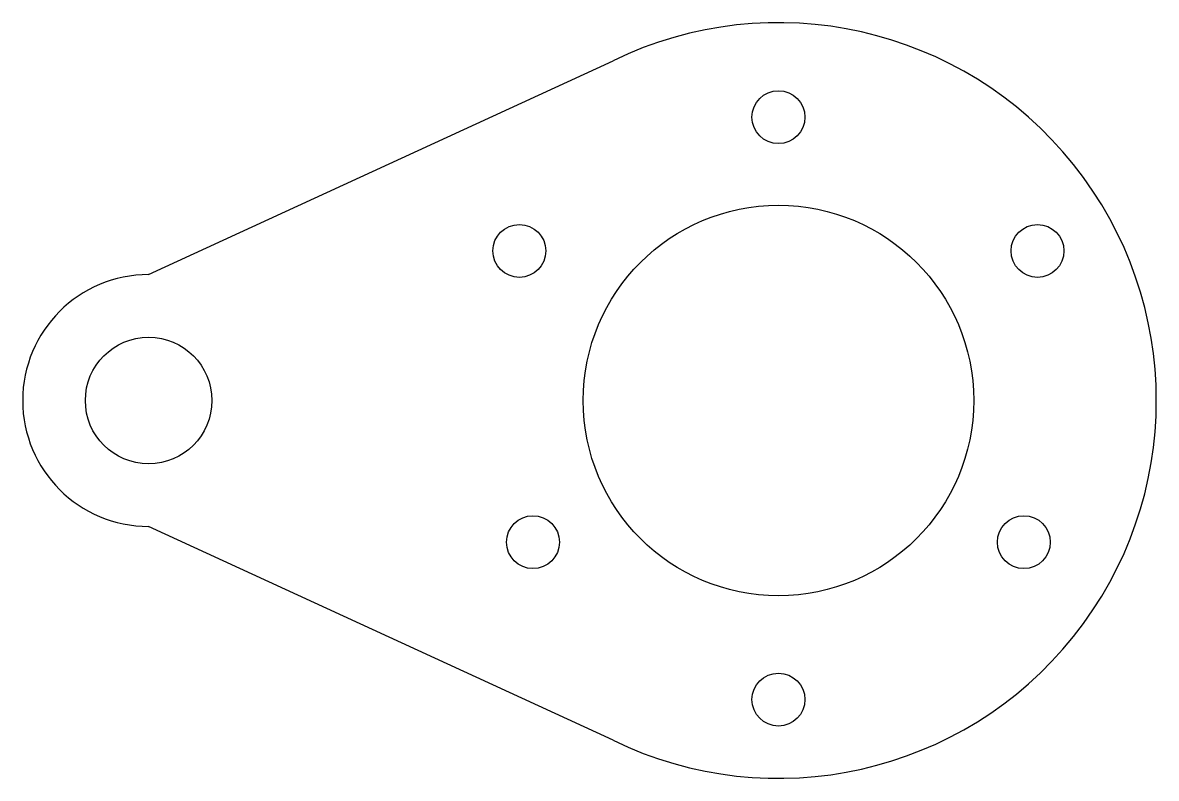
# Model space of a CAD drawing. Header units: millimetres. Extents: x -62.6 to 27.4, y -35.5 to 24.5.
import ezdxf

# ---------------------------------------------------------------- set-up
doc = ezdxf.new("R2010")
doc.units = ezdxf.units.MM

msp = doc.modelspace()

# ---------------------------------------------------------------- linework, layer by layer
at = {"color": 7, "linetype": 'Continuous', "lineweight": 25}
for p, q in [((-52.574, 4.472), (-15.699, 21.449)), ((-15.699, -32.504), (-52.574, -15.528))]:
    msp.add_line(p, q, dxfattribs=at)
for centre, radius in [((-2.574, 16.972), 2.1), ((-2.574, -5.528), 15.5), ((-23.142, 6.347), 2.1), ((17.994, 6.347), 2.1), ((-52.574, -5.528), 5.025), ((-22.06, -16.778), 2.1), ((16.911, -16.778), 2.1), ((-2.574, -29.278), 2.1)]:
    msp.add_circle(centre, radius, dxfattribs=at)
for centre, radius, start, end in [((-2.574, -5.528), 30, 244.05552, 115.94448), ((-52.574, -5.528), 10, 90, 270)]:
    msp.add_arc(centre, radius, start, end, dxfattribs=at)

doc.saveas('drawing.dxf')
